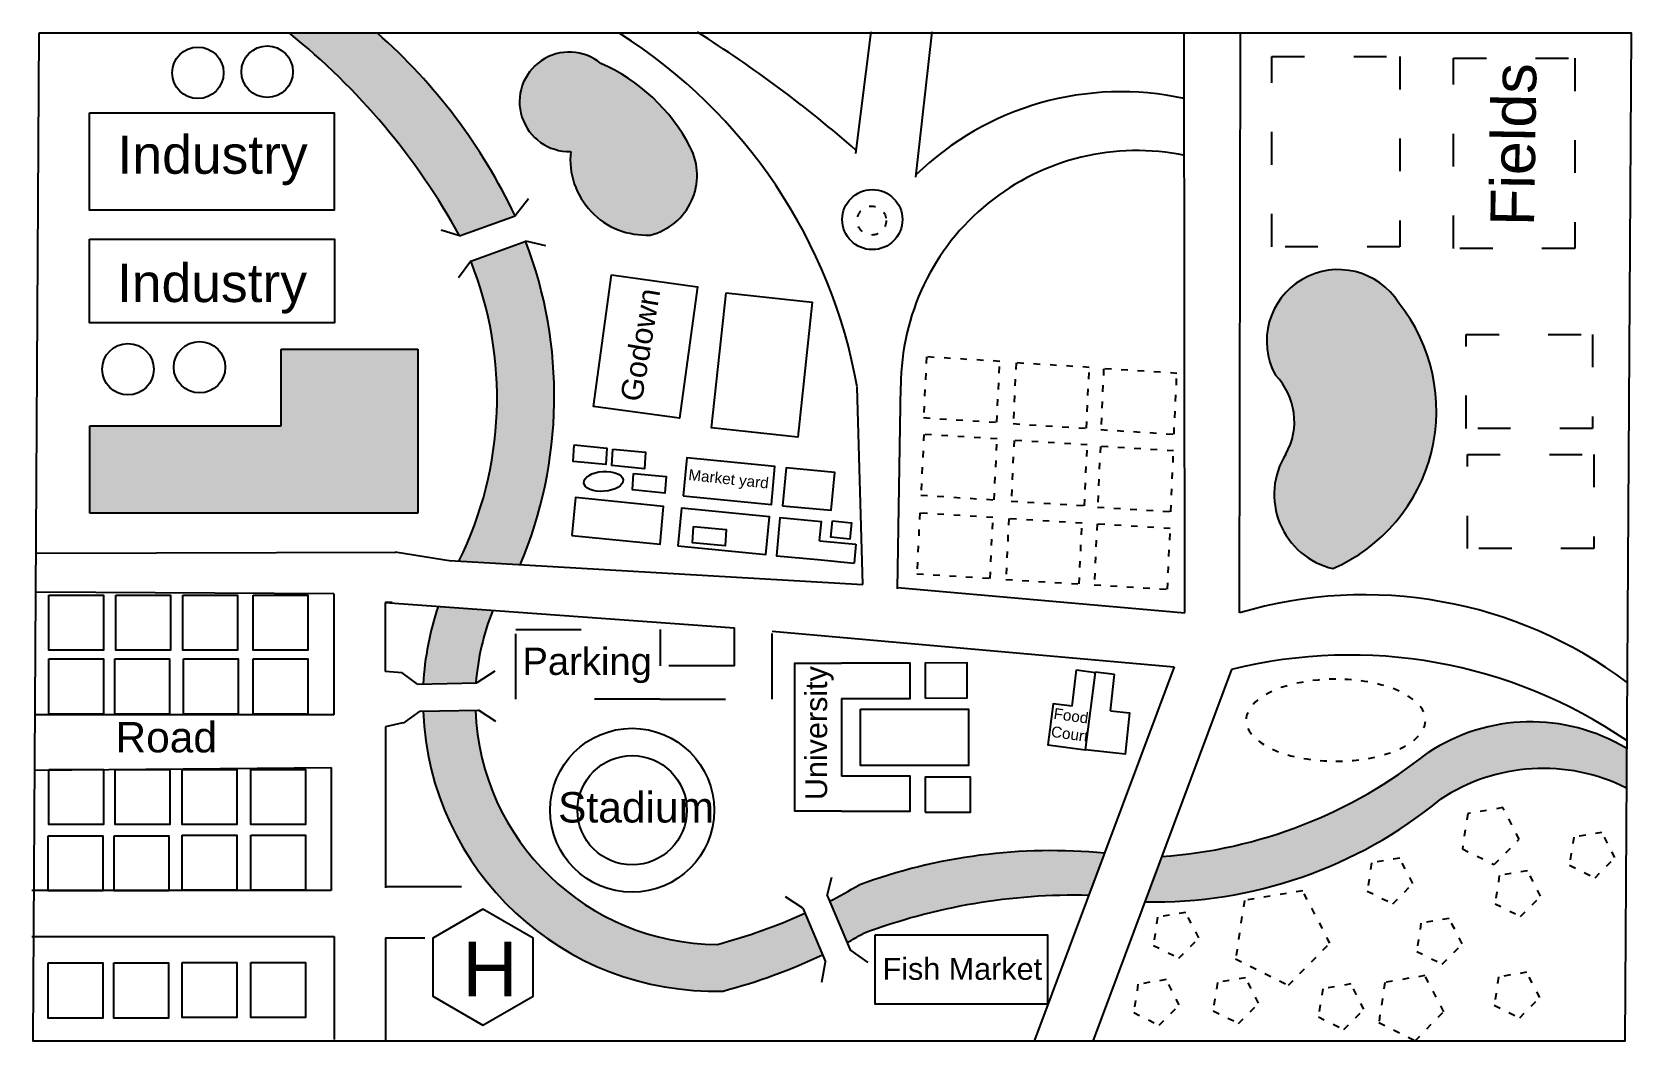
# Model space of a CAD drawing. Header units: inches. Extents: x 42 to 335, y -12 to 173.
import ezdxf

# ---------------------------------------------------------------- set-up
doc = ezdxf.new("R2010")
doc.units = ezdxf.units.IN
doc.header["$MEASUREMENT"] = 0
doc.linetypes.add('ACAD_ISO03W100', pattern=[30, 12, -18])
doc.layers.add('Dottted', color=7, linetype='ACAD_ISO03W100')
doc.styles.get("Standard").update_dxf_attribs({"font": 'arial.ttf'})

msp = doc.modelspace()

# ---------------------------------------------------------------- hatches: boundary and pattern name
at = {"layer": 'Dottted', "linetype": 'ByBlock'}
h = msp.add_hatch(color=256, dxfattribs=at)
h.set_gradient(color1=(175, 217, 170), color2=(16, 86, 137))
h.paths.add_polyline_path([(120.61, 135.36), (130.78, 139.06, 0.100943), (105.56, 172.53), (89.42, 172.53, -0.098729)])
h.paths.add_polyline_path([(132.71, 134.44), (122.65, 130.78, -0.212933), (120.5, 75.84), (131.75, 75.19, 0.192517)])
h.paths.add_polyline_path([(126.7, 66.84), (116.68, 67.57, 0.0674), (113.97, 53.38), (123.6, 53.55, -0.077093)])
h.paths.add_polyline_path([(123.51, 48.55), (113.93, 48.38, 0.41107), (168.83, -2.83, 0.046169), (187.03, 3.8), (183.79, 11.41, -0.041759), (167.8, 5.71, -0.401991)])
h = msp.add_hatch(color=256, dxfattribs=at)
h.set_gradient(color1=(175, 217, 170), color2=(19, 103, 52))
h.paths.add_polyline_path([(146.47, 166.95, 1.441929), (140.94, 150.83, 0.461408), (155.47, 135.54, 0.485928), (162.84, 151.61, 0.171074)])
h = msp.add_hatch(color=256, dxfattribs=at)
h.set_gradient(color1=(16, 86, 137), color2=(16, 86, 137))
h.paths.add_polyline_path([(269.88, 109.88, -0.3363), (271.78, 95.45, 0.513117), (280.38, 74.48, 0.49349), (292.47, 123.08, 0.968819)])
h = msp.add_hatch(color=256, dxfattribs=at)
h.set_gradient(color1=(175, 217, 170), color2=(19, 103, 52))
h.paths.add_polyline_path([(87.95, 114.63), (87.95, 100.63), (52.95, 100.63), (52.95, 84.63), (112.95, 84.63), (112.95, 114.63)])
h = msp.add_hatch(color=256, dxfattribs=at)
h.set_gradient(color1=(175, 217, 170), color2=(16, 86, 137))
h.paths.add_polyline_path([(249.06, 21.76), (245.98, 13.52, 0.179555), (300.04, 32.22, -0.268869), (334.12, 34.32), (334.16, 41.55, 0.290452), (297.76, 40.75, -0.151234)])
h.paths.add_polyline_path([(235.74, 14.68), (238.62, 22.39, 0.112294), (193.66, 16.56, -0.015047), (188.3, 13.59), (191.51, 6.05, 0.007862), (194.4, 7.65, -0.095778)])

# ---------------------------------------------------------------- linework, layer by layer
for p, q in [((193.12, 150.44), (195.95, 172.7)), ((204.07, 146.1), (207.09, 172.7)), ((253.33, 66.38), (253.19, 172.53)), ((263.33, 66.38), (263.51, 172.53)), ((133.23, 142.19), (130.78, 139.06)), ((120.61, 135.36), (130.78, 139.06)), ((120.61, 135.36), (117.27, 136.4)), ((122.65, 130.78), (132.71, 134.44)), ((136.38, 133.53), (132.71, 134.44)), ((122.65, 130.78), (120.42, 127.72)), ((194.39, 71.6), (193.37, 107.72)), ((200.73, 70.81), (201.33, 107.94)), ((186.48, 79.58), (193.13, 78.94)), ((186.15, 76.12), (192.8, 75.48)), ((193.13, 78.94), (192.8, 75.48)), ((118.76, 75.94), (194.39, 71.6)), ((107.03, 68.27), (170.93, 63.65)), ((177.79, 63.04), (251.36, 56.51)), ((127.08, 55.73), (123.75, 53.56)), ((251.36, 56.51), (225.83, -11.84)), ((232.67, 49.31), (233.52, 55.94)), ((233.52, 55.94), (236.97, 55.49)), ((261.85, 56.01), (236.45, -11.98)), ((112.93, 53.36), (110.1, 55.42)), ((112.93, 53.36), (123.75, 53.56)), ((236.12, 48.87), (236.97, 55.49)), ((236.13, 48.88), (236.99, 55.5)), ((240.45, 55.13), (236.99, 55.5)), ((239.73, 48.48), (240.45, 55.13)), ((113.37, 48.37), (110.27, 46.2)), ((113.37, 48.37), (124.07, 48.56)), ((127.25, 46.51), (124.07, 48.56)), ((187.86, 14.63), (188.71, 18.03)), ((187.86, 14.63), (192.09, 4.68)), ((183.39, 12.36), (180.22, 14.42)), ((183.39, 12.36), (187.58, 2.51)), ((195.35, 2.4), (192.09, 4.68)), ((186.87, -1.21), (187.58, 2.51))]:
    msp.add_line(p, q)
at = {"ltscale": 0.1}
msp.add_line((200.74, 71.04), (253.33, 66.38), dxfattribs=at)
at = {"linetype": 'ACAD_ISO03W100', "ltscale": 0.5}
for points in [[(269.23, 168.2), (292.66, 168.2), (292.66, 133.4), (269.23, 133.4)], [(302.48, 167.89), (324.65, 167.89), (324.65, 133.08), (302.48, 133.08)], [(304.81, 117.34), (327.9, 117.34), (327.9, 100.14), (304.81, 100.14)], [(305.02, 95.36), (328.12, 95.36), (328.12, 78.16), (305.02, 78.16)]]:
    msp.add_lwpolyline(points, close=True, dxfattribs=at)
for points in [[(148.42, 128.22), (164.13, 126.08), (160.85, 101.99), (145.14, 104.13)], [(169.39, 124.97), (185.15, 123.27), (182.49, 98.56), (166.73, 100.26)], [(141.61, 97.12), (147.58, 96.55), (147.39, 93.54), (141.42, 94.11)], [(148.65, 96.34), (154.62, 95.77), (154.43, 92.76), (148.46, 93.33)], [(161.55, 87.82), (177.66, 86.22), (178.32, 93.15), (162.21, 94.75)], [(152.42, 91.87), (158.39, 91.31), (158.2, 88.3), (152.23, 88.87)], [(179.73, 86), (188.63, 85.17), (189.29, 92.1), (180.4, 92.92)], [(141.18, 80.54), (157.29, 78.94), (157.95, 85.87), (141.85, 87.47)], [(160.53, 78.64), (176.64, 77.04), (177.3, 83.96), (161.2, 85.56)], [(163.43, 82.21), (169.41, 81.64), (169.22, 78.64), (163.24, 79.2)], [(188.83, 83.25), (192.31, 82.88), (192.02, 79.88), (188.53, 80.25)], [(205.81, 50.74), (213.46, 50.83), (213.46, 57.25), (205.81, 57.15)], [(193.98, 48.76), (213.74, 48.76), (213.74, 38.47), (193.98, 38.47)], [(205.81, 29.89), (214.08, 29.89), (214.08, 36.31), (205.81, 36.31)], [(124.89, -9.06), (134.08, -3.76), (134.08, 6.85), (124.89, 12.15), (115.7, 6.85), (115.7, -3.76)]]:
    msp.add_lwpolyline(points, close=True)
at = {"linetype": 'ACAD_ISO03W100', "ltscale": 0.1}
for points in [[(205.51, 102.11), (218.91, 101.28), (219.44, 112.41), (206.04, 113.23)], [(221.91, 101.01), (235.3, 100.19), (235.83, 111.31), (222.43, 112.14)], [(237.94, 99.92), (251.33, 99.09), (251.86, 110.22), (238.46, 111.05)], [(205.03, 87.91), (218.43, 87.08), (218.95, 98.21), (205.56, 99.04)], [(221.54, 86.82), (234.94, 85.99), (235.47, 97.12), (222.07, 97.95)], [(237.33, 85.73), (250.73, 84.9), (251.25, 96.03), (237.86, 96.85)], [(204.29, 73.53), (217.68, 72.7), (218.21, 83.83), (204.81, 84.66)], [(220.57, 72.5), (233.97, 71.67), (234.5, 82.8), (221.1, 83.63)], [(236.72, 71.53), (250.12, 70.7), (250.65, 81.83), (237.25, 82.66)], [(314.5, 24.95), (311.49, 30.73), (305.06, 29.66), (304.1, 23.21), (309.93, 20.3)], [(332.01, 21.58), (329.61, 26.2), (324.46, 25.34), (323.69, 20.19), (328.36, 17.86)], [(295.02, 16.86), (292.62, 21.48), (287.47, 20.62), (286.7, 15.47), (291.37, 13.14)], [(318.4, 14.54), (316, 19.16), (310.85, 18.3), (310.08, 13.15), (314.75, 10.82)], [(279.86, 5.93), (274.87, 15.53), (264.2, 13.75), (262.6, 3.05), (272.27, -1.78)], [(255.88, 6.91), (253.48, 11.54), (248.33, 10.68), (247.56, 5.52), (252.23, 3.19)], [(304.07, 5.82), (301.66, 10.44), (296.52, 9.59), (295.75, 4.43), (300.41, 2.1)], [(318.24, -4.02), (315.84, 0.6), (310.69, -0.25), (309.92, -5.41), (314.58, -7.74)], [(252.29, -5.37), (249.89, -0.74), (244.74, -1.6), (243.97, -6.76), (248.64, -9.09)], [(266.81, -5.05), (264.41, -0.42), (259.26, -1.28), (258.49, -6.44), (263.16, -8.77)], [(286.08, -6.17), (283.68, -1.54), (278.53, -2.4), (277.76, -7.56), (282.43, -9.89)], [(300.68, -6.61), (297.25, -0.01), (289.91, -1.24), (288.8, -8.6), (295.46, -11.92)]]:
    msp.add_lwpolyline(points, close=True, dxfattribs=at)
for points in [[(186.48, 79.58), (186.81, 83.04), (179.24, 83.77), (178.58, 76.85), (186.15, 76.12)], [(190.51, 30.06), (181.95, 30.06), (181.95, 57.15), (190.51, 57.15)], [(190.51, 50.73), (203.05, 50.73), (203.05, 57.15), (190.51, 57.15)], [(190.51, 50.73), (190.51, 36.48)], [(232.67, 49.31), (229.22, 49.76), (228.24, 42.21), (235.14, 41.32), (236.12, 48.87)], [(239.73, 48.48), (243.19, 48.11), (242.38, 40.54), (235.13, 41.32), (236.13, 48.88)], [(190.51, 30.06), (203.05, 30.06), (203.05, 36.48), (190.51, 36.48)]]:
    msp.add_lwpolyline(points)
for centre, radius in [((196.14, 138.36), 5.5), ((152.19, 30.25), 15), ((152.19, 30.25), 10)]:
    msp.add_circle(centre, radius)
for centre, radius, start, end in [((43.52, -19.72), 227.06, 48.7627, 57.9036), ((11.83, 75.73), 124.06, 28.7325, 51.2863), ((36.12, 93.97), 104.85, 25.4712, 48.5274), ((98.11, 90.71), 96.77, 10.1259, 57.6051), ((241.64, 107.92), 53.84, 77.5966, 134.177), ((244.54, 107.8), 43.2, 78.2807, 179.8139), ((58.14, 106.02), 79.8, 337.243, 20.861), ((59.99, 105.72), 67.49, 333.72, 21.8025), ((167.72, 50.46), 53.83, 161.4666, 176.8902), ((286.13, -10.52), 80.21, 53.1433, 106.5113), ((167.99, 50.22), 44.51, 158.073, 175.7065), ((283.52, -31), 89.67, 55.6091, 103.9847), ((167.26, 50.52), 53.37, 182.2967, 271.6811), ((167.99, 50.22), 44.51, 182.1501, 269.7487), ((316.59, 12.46), 33.98, 58.8573, 123.6415), ((242.74, 109.93), 88.39, 274.0994, 308.4989), ((318.89, 3.87), 34.04, 63.4186, 123.6151), ((247.81, 95.72), 82.22, 268.7221, 309.4393), ((228.96, -79.33), 102.19, 84.5792, 110.2078), ((141.7, 104.17), 101.86, 297.2227, 300.6711), ((233.26, -95.73), 110.44, 88.7137, 110.5976), ((141.7, 104.17), 101.86, 284.8419, 294.4068), ((142.08, 98.85), 105.14, 298.0423, 299.8441), ((142.08, 98.85), 105.14, 284.7383, 295.3118)]:
    msp.add_arc(centre, radius, start, end)
at = {"linetype": 'ByBlock', "ltscale": 0.5}
for centre, radius, start, end in [((281.38, 116.12), 13.09, 32.1388, 208.5095), ((267.8, 103.41), 31.55, 293.5069, 38.5703), ((261.32, 101.41), 12.04, 330.3055, 44.6566), ((283.61, 88.05), 13.95, 147.9847, 256.6371)]:
    msp.add_arc(centre, radius, start, end, dxfattribs=at)
msp.add_ellipse((146.94, 90.45), major_axis=(3.59, 0.26), ratio=0.505298)
at = {"linetype": 'ACAD_ISO03W100', "ltscale": 0.1}
for major_axis in [(-16.41, 0), (16.41, 0)]:
    msp.add_ellipse((280.93, 46.74), major_axis=major_axis, ratio=0.457118, start_param=4.712389, end_param=7.853982, dxfattribs=at)
at = {"layer": 'Dottted', "linetype": 'ByBlock'}
for p, q in [((87.95, 114.63), (112.95, 114.63)), ((87.95, 100.63), (87.95, 114.63)), ((112.95, 114.63), (112.95, 84.63)), ((52.95, 84.63), (52.95, 100.63)), ((52.95, 100.63), (87.95, 100.63)), ((112.95, 84.63), (52.95, 84.63)), ((43.27, 77.3), (109.03, 77.47)), ((119.08, 75.87), (108.83, 77.47)), ((97.61, 69.89), (43.13, 70.2)), ((97.61, 69.89), (97.61, 54.18)), ((108.29, 68.27), (107.03, 68.27)), ((107.03, 68.27), (107.03, 55.66)), ((97.61, 54.18), (97.61, 47.74)), ((97.61, 47.74), (42.93, 47.74)), ((107.07, 45.54), (107.07, 16.04)), ((42.88, 37.59), (97.15, 38.08)), ((97.15, 38.08), (97.15, 15.55)), ((97.15, 15.55), (42.38, 15.55)), ((107.07, 16.29), (120.94, 16.29)), ((42.38, 7.13), (97.65, 7.13)), ((97.65, 7.13), (97.65, -11.69)), ((107.07, 6.88), (107.07, -11.94)), ((107.07, 6.88), (114.25, 6.88))]:
    msp.add_line(p, q, dxfattribs=at)
at = {"layer": 'Dottted'}
for p, q in [((170.93, 56.71), (170.93, 63.65)), ((177.79, 50.6), (177.79, 63.04)), ((170.93, 56.71), (157.29, 56.71)), ((157.29, 50.6), (177.79, 50.6))]:
    msp.add_line(p, q, dxfattribs=at)
at = {"layer": 'Dottted', "linetype": 'ByBlock'}
for points in [[(43.68, 172.53), (334.95, 172.53), (333.84, -11.98), (42.58, -11.98)], [(52.9, 157.87), (97.7, 157.87), (97.7, 140.08), (52.9, 140.08)], [(52.92, 134.77), (97.72, 134.77), (97.72, 119.49), (52.91, 119.49)], [(45.48, 69.65), (55.48, 69.65), (55.48, 59.57), (45.48, 59.57)], [(57.73, 69.65), (67.73, 69.65), (67.73, 59.57), (57.73, 59.57)], [(69.99, 69.65), (79.99, 69.65), (79.99, 59.57), (69.99, 59.57)], [(82.86, 69.65), (92.86, 69.65), (92.86, 59.57), (82.86, 59.57)], [(45.47, 57.95), (55.47, 57.95), (55.47, 47.87), (45.47, 47.87)], [(57.53, 57.95), (67.53, 57.95), (67.53, 47.87), (57.53, 47.87)], [(70.09, 57.95), (80.09, 57.95), (80.09, 47.87), (70.09, 47.87)], [(82.86, 57.95), (92.86, 57.95), (92.86, 47.87), (82.86, 47.87)], [(45.47, 37.7), (55.47, 37.7), (55.47, 27.63), (45.47, 27.63)], [(57.63, 37.7), (67.63, 37.7), (67.63, 27.63), (57.63, 27.63)], [(69.89, 37.7), (79.89, 37.7), (79.89, 27.63), (69.89, 27.63)], [(82.45, 37.7), (92.45, 37.7), (92.45, 27.63), (82.45, 27.63)], [(45.37, 25.6), (55.37, 25.6), (55.37, 15.52), (45.37, 15.52)], [(57.42, 25.6), (67.42, 25.6), (67.42, 15.52), (57.42, 15.52)], [(69.89, 25.7), (79.89, 25.7), (79.89, 15.62), (69.89, 15.62)], [(82.45, 25.7), (92.45, 25.7), (92.45, 15.62), (82.45, 15.62)], [(196.63, 7.45), (228.16, 7.45), (228.16, -5.23), (196.63, -5.23)], [(45.34, 2.3), (55.34, 2.3), (55.34, -7.78), (45.34, -7.78)], [(57.39, 2.3), (67.39, 2.3), (67.39, -7.78), (57.39, -7.78)], [(69.85, 2.4), (79.85, 2.4), (79.85, -7.67), (69.85, -7.67)], [(82.42, 2.4), (92.42, 2.4), (92.42, -7.67), (82.42, -7.67)]]:
    msp.add_lwpolyline(points, close=True, dxfattribs=at)
at = {"layer": 'Dottted'}
msp.add_lwpolyline([(157.29, 50.6), (157.29, 50.6), (130.89, 50.57), (130.89, 63.36), (157.29, 63.36), (157.29, 56.71)], dxfattribs=at)
at = {"layer": 'Dottted', "linetype": 'ByBlock'}
for points in [[(110.1, 55.42), (107.03, 55.66)], [(110.26, 46.25), (107.07, 45.54)]]:
    msp.add_lwpolyline(points, dxfattribs=at)
for centre in [(72.74, 165.22), (85.42, 165.43), (59.95, 110.97), (73.04, 111.34)]:
    msp.add_circle(centre, 4.71, dxfattribs=at)
at = {"layer": 'Dottted', "ltscale": 0.1}
msp.add_circle((196.02, 138.19), 2.65, dxfattribs=at)
at = {"layer": 'Dottted', "linetype": 'ByBlock'}
for centre, radius, start, end in [((140.69, 159.92), 9.1, 50.5453, 271.5777), ((132.89, 136.06), 33.74, 27.4376, 66.269), ((154.73, 149.38), 13.86, 173.9976, 273.0735), ((152.84, 146.46), 11.24, 283.5496, 27.2152)]:
    msp.add_arc(centre, radius, start, end, dxfattribs=at)

# ---------------------------------------------------------------- texts
at = {"insert": (121.15, 6.22), "char_height": 10, "attachment_point": 1}
msp.add_mtext_dynamic_manual_height_columns('H', width=12.9844, gutter_width=1, heights=[0], dxfattribs=at)
at = {"layer": 'Dottted', "linetype": 'ByBlock'}
msp.add_text('Road', height=5.568, dxfattribs=at).set_placement((57.65, 40.85))
at = {"layer": 'Dottted', "linetype": 'ByBlock', "attachment_point": 1}
for s, width, insert, char_height, rotation in [('Fields', 22.1665, (309.2, 137.26), 8, 89.1246), ('Godown', 18.9868, (149.99, 105.5), 4, 80.5453), ('\\pxqc;Market yard', 15.446, (162.27, 92.73), 2, 353.8348), ('University', 8.5575, (183.86, 32.11), 4, 90), ('Food Court', 12.9722, (229.49, 48.99), 2, 351.8764)]:
    msp.add_mtext_dynamic_manual_height_columns(s, width=width, gutter_width=1, heights=[0], dxfattribs=dict(at, insert=insert, char_height=char_height, rotation=rotation))
for s, width, gutter_width, heights, insert, char_height in [('\\pxqc;Industry', 44.8032, 1, [0], (53.03, 153.75), 7), ('\\pxqc;Industry', 44.8032, 1, [6.04], (52.92, 130.27), 7), ('Parking', 26.4042, 1, [0], (132.12, 60.02), 5), ('Stadium', 17.3087, 27.84, [0], (138.64, 33.58), 5.568), ('\\pxqc;Fish Market', 29.62, 1, [0], (197.79, 3.22), 4)]:
    msp.add_mtext_dynamic_manual_height_columns(s, width=width, gutter_width=gutter_width, heights=heights, dxfattribs=dict(at, insert=insert, char_height=char_height))

doc.saveas('drawing.dxf')
